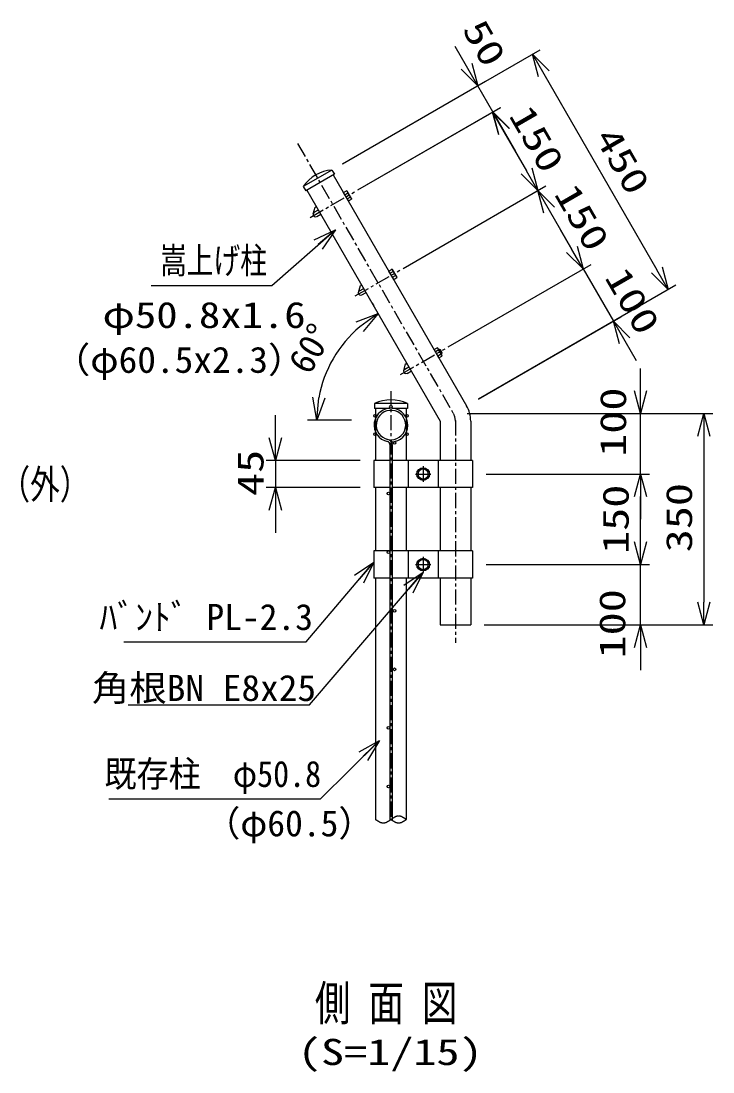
# Model space of a CAD drawing. Units: millimetres, scale not verified. Extents: x -5021 to 5021, y -4266 to 4266.
# Drawn here: x 197 to 1344, y -770 to 970 of the extents above; entities that cross this region are included whole.
import ezdxf
from ezdxf.enums import TextEntityAlignment as Align

# ---------------------------------------------------------------- set-up
doc = ezdxf.new("R2010")
doc.units = ezdxf.units.MM
doc.header["$LTSCALE"] = 20
doc.linetypes.add('USER1', pattern=[2, 1.25, -0.25, 0.25, -0.25])
for name, color, linetype, lineweight in [('0-0_net', 2, 'Continuous', 25), ('0-1_0', 7, 'Continuous', 25), ('0-3_1', 7, 'Continuous', 25), ('0-4_柱', 7, 'Continuous', 25), ('0-5_center', 2, 'USER1', 25), ('0-6_EXTCNT-L', 4, 'Continuous', 25), ('0-7_既設net', 4, 'Continuous', 25), ('0-8_band', 3, 'Continuous', 25), ('0-A_2', 7, 'Continuous', 25)]:
    doc.layers.add(name, color=color, linetype=linetype, lineweight=lineweight)
doc.styles.add('ＭＳ ゴシック', font='')
doc.styles.get('ＭＳ ゴシック').set_extended_font_data('MS Gothic')

# ---------------------------------------------------------------- blocks, each defined once
blk = doc.blocks.new('_Open30')
at = {"layer": '0-1_0', "color": 2}
blk.add_line((0, 0), (-20, 0), dxfattribs=at)
blk.add_lwpolyline([(-20, 5.36), (0, 0), (-20, -5.36)], dxfattribs=at)

msp = doc.modelspace()

# ---------------------------------------------------------------- linework, layer by layer
at = {"layer": '0-0_net', "color": 1}
for p, q in [((730.17, 733.79), (1057.56, 922.8)), ((730.17, 733.79), (967.07, 870.56)), ((755.15, 690.53), (991.6, 827.04)), ((755.17, 690.49), (992.07, 827.27)), ((830.15, 560.62), (1066.6, 697.14)), ((830.15, 560.62), (1066.6, 697.14)), ((905.18, 430.68), (1141.62, 567.19)), ((905.18, 430.68), (1141.62, 567.19)), ((954.97, 344.43), (1282.35, 533.44)), ((955.18, 344.08), (1191.62, 480.59)), ((936.19, 320.13), (1238.66, 320.13)), ((936.19, 320.12), (1343.66, 320.12)), ((967.74, 220.12), (1238.66, 220.12)), ((967.74, 220.12), (1238.66, 220.12)), ((967.74, 70.12), (1238.66, 70.12)), ((967.74, 70.12), (1238.66, 70.12)), ((964.79, -29.88), (1343.66, -29.88)), ((964.79, -29.88), (1238.66, -29.88))]:
    msp.add_line(p, q, dxfattribs=at)
at = {"layer": '0-0_net'}
for p, q in [((935.33, 895.54), (916.58, 928.01)), ((1063.32, 882.82), (1250.61, 558.42)), ((979.08, 819.77), (954.08, 863.06)), ((997.36, 787.07), (1034.86, 722.11)), ((997.83, 787.29), (1016.58, 754.81)), ((1072.36, 657.16), (1109.88, 592.17)), ((1109.88, 592.17), (1091.13, 624.64)), ((1128.63, 559.69), (1178.63, 473.09)), ((1197.38, 440.61), (1216.13, 408.14)), ((1223.66, 357.63), (1223.66, 395.13)), ((1223.66, 220.12), (1223.66, 320.13)), ((1328.66, 282.62), (1328.66, 7.62)), ((1223.66, 107.62), (1223.66, 182.62)), ((1223.66, 182.62), (1223.66, 145.12)), ((1223.66, 107.62), (1223.66, 145.12)), ((1223.66, -29.88), (1223.66, 70.12)), ((1223.66, -67.38), (1223.66, -104.88))]:
    msp.add_line(p, q, dxfattribs=at)
at = {"layer": '0-1_0', "color": 2}
for p, q in [((618.71, 280.12), (618.71, 317.62)), ((618.71, 242.62), (618.71, 197.62)), ((618.71, 160.12), (618.71, 122.62))]:
    msp.add_line(p, q, dxfattribs=at)
at = {"layer": '0-1_0', "color": 1}
for p, q in [((759.34, 242.62), (603.71, 242.62)), ((759.34, 197.62), (603.71, 197.62))]:
    msp.add_line(p, q, dxfattribs=at)
at = {"layer": '0-1_0'}
for points in [[(413.17, 532.27), (612.94, 532.27), (716.2, 622.81)], [(342.95, -317.83), (693.31, -317.83), (789.51, -222.85)]]:
    msp.add_lwpolyline(points, dxfattribs=at)
at = {"layer": '0-1_0', "color": 3}
for points in [[(367.85, -57.93), (669.52, -57.93), (780.2, 72.32)], [(375.09, -162.37), (675.26, -162.37), (861.9, 55.64)]]:
    msp.add_lwpolyline(points, dxfattribs=at)
at = {"layer": '0-3_1', "color": 4, "linetype": 'USER1'}
for p, q in [((676.15, 644.87), (750.01, 687.52)), ((751.15, 514.96), (825.02, 557.61)), ((826.16, 385.05), (900.02, 427.7))]:
    msp.add_line(p, q, dxfattribs=at)
at = {"layer": '0-3_1'}
for p, q in [((681.38, 650.8), (684.46, 662.29)), ((687.74, 661.41), (684.46, 662.29)), ((683.14, 653.53), (690.01, 657.49)), ((687.14, 646.6), (694.01, 650.56)), ((756.38, 520.89), (759.46, 532.38)), ((758.15, 523.62), (765.01, 527.58)), ((762.75, 531.5), (759.46, 532.38)), ((762.15, 516.69), (769.01, 520.65)), ((883.72, 422.91), (890.36, 426.74)), ((887.72, 415.98), (894.36, 419.81)), ((890.36, 426.74), (891.73, 426.37)), ((890.36, 426.74), (894.36, 419.81)), ((891.73, 426.37), (894.72, 421.18)), ((894.72, 421.18), (894.36, 419.81)), ((831.39, 390.98), (834.47, 402.47)), ((837.75, 401.59), (834.47, 402.47)), ((833.15, 393.71), (840.01, 397.67)), ((837.15, 386.78), (844.01, 390.74))]:
    msp.add_line(p, q, dxfattribs=at)
for centre, radius, start, end in [((685.09, 650.16), 4, 120, 300), ((760.09, 520.25), 4, 120, 300), ((835.09, 390.34), 4, 120, 300), ((891.49, 307.78), 50.8, 359.99998, 30.0003)]:
    msp.add_arc(centre, radius, start, end, dxfattribs=at)
at = {"layer": '0-4_柱'}
for p, q in [((712.42, 723.54), (664.96, 696.14)), ((716.42, 716.61), (692.69, 702.91)), ((712.42, 723.54), (716.42, 716.61)), ((714.69, 715.61), (935.49, 333.18)), ((692.69, 702.91), (668.96, 689.21)), ((664.96, 696.14), (668.96, 689.21)), ((670.69, 690.21), (891.49, 307.78)), ((837.59, 336.67), (782.79, 336.67)), ((782.79, 336.67), (782.79, 328.67)), ((837.59, 336.67), (837.59, 328.67)), ((808.39, 328.67), (782.79, 328.67)), ((784.79, 328.67), (784.79, 242.62)), ((837.59, 328.67), (811.99, 328.67)), ((835.59, 328.67), (835.59, 242.62)), ((891.49, 307.78), (891.49, 242.62)), ((942.29, 307.82), (942.29, 242.62)), ((784.79, 197.62), (784.79, 92.62)), ((835.59, 197.62), (835.59, 92.62)), ((891.49, 197.62), (891.49, 92.62)), ((942.29, 197.62), (942.29, 92.62)), ((784.79, 47.62), (784.79, -352.2)), ((835.59, 47.62), (835.59, -352.2)), ((891.49, 47.62), (891.49, -29.88)), ((942.29, 47.62), (942.29, -29.88)), ((891.49, -29.88), (942.29, -29.88))]:
    msp.add_line(p, q, dxfattribs=at)
at = {"layer": '0-4_柱', "color": 1}
for p, q in [((779.16, 502.98), (781.61, 498.75)), ((744.94, 309.1), (672.11, 309.1))]:
    msp.add_line(p, q, dxfattribs=at)
at = {"layer": '0-4_柱'}
for centre, start, end in [((716.41, 661.82), 93.70169, 146.29858), ((810.19, 281.23), 63.70169, 116.29858)]:
    msp.add_arc(centre, 61.84, start, end, dxfattribs=at)
at = {"layer": '0-4_柱', "color": 2}
msp.add_arc((891.1, 309.1), 203.99, 130.5477, 169.45225, dxfattribs=at)
at = {"layer": '0-5_center'}
for p, q in [((655.37, 767.55), (913.51, 320.44)), ((810.19, 357.54), (810.19, -352.2)), ((916.89, 308.74), (916.89, -59.55))]:
    msp.add_line(p, q, dxfattribs=at)
msp.add_arc((891.51, 307.74), 25.4, 359.99998, 30.0003, dxfattribs=at)
at = {"layer": '0-6_EXTCNT-L'}
for points in [[(835.6, -352.2), (835.09, -351.85), (834.58, -351.49), (834.07, -351.14), (833.56, -350.79), (833.06, -350.45), (832.55, -350.11), (832.04, -349.78), (831.53, -349.45), (831.02, -349.14), (830.51, -348.83), (830.01, -348.54), (829.5, -348.26), (828.99, -347.99), (828.48, -347.74), (827.97, -347.51), (827.47, -347.29), (826.96, -347.09), (826.45, -346.91), (825.94, -346.75), (825.43, -346.61), (824.93, -346.49), (824.42, -346.4), (823.91, -346.33), (823.4, -346.29), (822.89, -346.27), (822.39, -346.29), (821.88, -346.33), (821.37, -346.4), (820.86, -346.49), (820.35, -346.61), (819.85, -346.75), (819.34, -346.91), (818.83, -347.09), (818.32, -347.29), (817.81, -347.51), (817.31, -347.74), (816.8, -347.99), (816.29, -348.26), (815.78, -348.54)], [(795.97, -358.01), (795.46, -357.91), (794.95, -357.8), (794.45, -357.66), (793.94, -357.5), (793.43, -357.32), (792.92, -357.12), (792.41, -356.9), (791.91, -356.66), (791.4, -356.41), (790.89, -356.14), (790.38, -355.86), (789.87, -355.57), (789.37, -355.27), (788.86, -354.95), (788.35, -354.63), (787.84, -354.3), (787.33, -353.96), (786.83, -353.61), (786.32, -353.26), (785.81, -352.91), (785.3, -352.56), (784.79, -352.2)], [(815.78, -348.54), (815.27, -348.83), (814.77, -349.14), (814.26, -349.45), (813.75, -349.78), (813.24, -350.11), (812.73, -350.45), (812.23, -350.79), (811.72, -351.14), (811.21, -351.49), (810.7, -351.85), (810.19, -352.2), (809.69, -352.56), (809.18, -352.91), (808.67, -353.26), (808.16, -353.61), (807.65, -353.96), (807.15, -354.3), (806.64, -354.63), (806.13, -354.95), (805.62, -355.27), (805.11, -355.57), (804.61, -355.86), (804.1, -356.14), (803.59, -356.41), (803.08, -356.66), (802.57, -356.9), (802.07, -357.12), (801.56, -357.32), (801.05, -357.5), (800.54, -357.66), (800.03, -357.8), (799.53, -357.91), (799.02, -358.01), (798.51, -358.07), (798, -358.12), (797.49, -358.13), (796.99, -358.12), (796.48, -358.07), (795.97, -358.01)], [(815.78, -355.86), (815.27, -355.57), (814.77, -355.27), (814.26, -354.95), (813.75, -354.63), (813.24, -354.3), (812.73, -353.96), (812.23, -353.61), (811.72, -353.26), (811.21, -352.91), (810.7, -352.56), (810.19, -352.2)], [(835.6, -352.2), (835.09, -352.56), (834.58, -352.91), (834.07, -353.26), (833.56, -353.61), (833.06, -353.96), (832.55, -354.3), (832.04, -354.63), (831.53, -354.95), (831.02, -355.27), (830.51, -355.57), (830.01, -355.86), (829.5, -356.14), (828.99, -356.41), (828.48, -356.66), (827.97, -356.9), (827.47, -357.12), (826.96, -357.32), (826.45, -357.5), (825.94, -357.66), (825.43, -357.8), (824.93, -357.91), (824.42, -358.01), (823.91, -358.07), (823.4, -358.12), (822.89, -358.13), (822.39, -358.12), (821.88, -358.07), (821.37, -358.01), (820.86, -357.91), (820.35, -357.8), (819.85, -357.66), (819.34, -357.5), (818.83, -357.32), (818.32, -357.12), (817.81, -356.9), (817.31, -356.66), (816.8, -356.41), (816.29, -356.14), (815.78, -355.86)]]:
    msp.add_lwpolyline(points, dxfattribs=at)
at = {"layer": '0-7_既設net'}
for p, q in [((808.39, 268.88), (808.39, -353.45)), ((810.76, 276.78), (810.84, 273.18)), ((811.99, 268.88), (811.99, -353.45))]:
    msp.add_line(p, q, dxfattribs=at)
for centre in [(810.19, 331.42), (784, 316.3), (836.39, 316.3), (784, 286.05), (836.39, 286.05), (816.25, 271.53), (806.14, 187.67), (806.14, 90.67), (816.14, -6.33), (816.14, -103.33), (806.14, -200.33), (806.14, -297.33)]:
    msp.add_circle(centre, 2.25, dxfattribs=at)
for centre, radius, start, end in [((810.19, 301.17), 28, 271.32651, 258.1084), ((810.19, 301.17), 24.4, 271.32654, 258.10864), ((803.39, 268.88), 5, 0, 78.10856), ((803.39, 268.88), 8.6, 0, 78.10856)]:
    msp.add_arc(centre, radius, start, end, dxfattribs=at)
at = {"layer": '0-8_band'}
for p, q in [((781.84, 242.62), (781.84, 197.62)), ((808.39, 242.62), (781.84, 242.62)), ((945.24, 242.62), (811.99, 242.62)), ((838.54, 242.62), (838.54, 197.62)), ((863.54, 229.9), (855.03, 224.98)), ((863.54, 233.04), (863.54, 207.21)), ((863.54, 229.9), (872.06, 224.98)), ((888.54, 242.62), (888.54, 197.62)), ((945.24, 242.62), (945.24, 197.62)), ((850.63, 220.12), (876.46, 220.12)), ((855.03, 224.98), (855.03, 215.27)), ((863.54, 210.35), (855.03, 215.27)), ((863.54, 210.35), (872.06, 215.27)), ((872.06, 215.27), (872.06, 224.98)), ((808.39, 197.62), (781.84, 197.62)), ((888.54, 197.62), (811.99, 197.62)), ((945.24, 197.62), (858.54, 197.62)), ((781.84, 92.62), (781.84, 47.62)), ((808.39, 92.62), (781.84, 92.62)), ((888.54, 92.62), (811.99, 92.62)), ((838.54, 92.62), (838.54, 47.62)), ((945.24, 92.62), (858.54, 92.62)), ((888.54, 92.62), (888.54, 47.62)), ((945.24, 92.62), (945.24, 47.62)), ((850.63, 70.12), (876.46, 70.12)), ((863.54, 79.9), (855.03, 74.98)), ((855.03, 74.98), (855.03, 65.27)), ((863.54, 83.04), (863.54, 57.21)), ((863.54, 79.9), (872.06, 74.98)), ((872.06, 65.27), (872.06, 74.98)), ((863.54, 60.35), (855.03, 65.27)), ((863.54, 60.35), (872.06, 65.27)), ((808.39, 47.62), (781.84, 47.62)), ((888.54, 47.62), (811.99, 47.62)), ((945.24, 47.62), (858.54, 47.62))]:
    msp.add_line(p, q, dxfattribs=at)
for centre, radius in [((863.54, 220.12), 10.5), ((863.54, 220.12), 8.52), ((863.54, 70.12), 10.5), ((863.54, 70.12), 8.52)]:
    msp.add_circle(centre, radius, dxfattribs=at)
at = {"layer": '0-A_2'}
for p, q in [((731.66, 686.21), (736.67, 689.1)), ((739.66, 672.35), (731.66, 686.21)), ((733.66, 682.74), (738.67, 685.63)), ((737.74, 688.48), (736.67, 689.1)), ((744.67, 676.48), (737.74, 688.48)), ((737.66, 675.82), (742.67, 678.71)), ((739.66, 672.35), (744.67, 675.24)), ((744.67, 676.48), (744.67, 675.24)), ((806.67, 556.3), (811.67, 559.19)), ((812.75, 558.57), (811.67, 559.19)), ((819.67, 546.57), (812.74, 558.57)), ((814.67, 542.44), (806.67, 556.3)), ((808.67, 552.84), (813.67, 555.73)), ((812.67, 545.91), (817.67, 548.8)), ((814.67, 542.44), (819.67, 545.33)), ((819.67, 546.57), (819.67, 545.33)), ((881.67, 426.39), (886.68, 429.28)), ((889.67, 412.54), (881.67, 426.39)), ((883.67, 422.93), (888.68, 425.82)), ((887.75, 428.66), (886.68, 429.28)), ((887.67, 416), (892.68, 418.89)), ((894.68, 416.66), (887.75, 428.66)), ((889.67, 412.54), (894.68, 415.43)), ((894.68, 416.66), (894.68, 415.43))]:
    msp.add_line(p, q, dxfattribs=at)
for centre, radius, start, end in [((731.48, 684.86), 7.28, 6.44714, 30.0036), ((729.59, 676.02), 13.29, 11.61749, 46.65027), ((738.41, 672.86), 7.23, 30, 54.21434), ((806.48, 554.96), 7.28, 6.44714, 30.0036), ((804.59, 546.11), 13.29, 11.61749, 46.65027), ((813.41, 542.96), 7.23, 30, 54.21434), ((881.48, 425.05), 7.28, 6.44714, 30.0036), ((879.6, 416.2), 13.29, 11.61749, 46.65027), ((888.41, 413.05), 7.23, 30, 54.21434)]:
    msp.add_arc(centre, radius, start, end, dxfattribs=at)

# ---------------------------------------------------------------- block references
at = {"layer": '0-0_net', "xscale": 1.875, "yscale": 1.875}
for p, rotation in [((1044.57, 915.3), 120), ((954.08, 863.06), 300.00015), ((978.6, 819.54), 120.0003), ((979.08, 819.77), 120.00015), ((1053.61, 689.64), 300.0003), ((1053.61, 689.64), 120.0003), ((1128.63, 559.69), 300.0003), ((1128.63, 559.69), 300), ((1269.36, 525.94), 300), ((1178.63, 473.09), 120), ((1223.66, 320.13), 270), ((1328.66, 320.12), 90), ((1223.66, 220.12), 90), ((1223.66, 220.12), 90), ((1223.66, 70.12), 270), ((1223.66, 70.12), 270), ((1328.66, -29.88), 270), ((1223.66, -29.88), 90)]:
    msp.add_blockref('_Open30', p, dxfattribs=dict(at, rotation=rotation))
at = {"layer": '0-1_0', "xscale": 1.875, "yscale": 1.875}
for p, rotation in [((718.1, 624.43), 40.56624), ((618.71, 242.62), 270), ((618.71, 197.62), 90), ((781.84, 74.21), 49.00898), ((863.54, 57.53), 49.05443), ((791.31, -221.12), 43.89804)]:
    msp.add_blockref('_Open30', p, dxfattribs=dict(at, rotation=rotation))
at = {"layer": '0-4_柱', "xscale": 1.875, "yscale": 1.875}
for p, rotation in [((789.11, 485.76), 35.27383), ((687.11, 309.1), 264.72613)]:
    msp.add_blockref('_Open30', p, dxfattribs=dict(at, rotation=rotation))

# ---------------------------------------------------------------- texts
at = {"layer": '0-0_net', "color": 3, "style": 'ＭＳ ゴシック', "width": 1.3}
for s, rotation, p in [('50', 300, (915.96, 949.93)), ('150', 300, (993.2, 807.61)), ('450', 300, (1135.42, 771.28)), ('150', 300, (1068.21, 677.69)), ('100', 300, (1151.86, 539.43)), ('100', 90, (1212.74, 248.56)), ('150', 90, (1216.99, 87.75)), ('350', 90, (1321.99, 90.48)), ('100', 90, (1211.33, -85.37))]:
    msp.add_text(s, height=43.26, rotation=rotation, dxfattribs=at).set_placement(p, align=Align.BOTTOM_LEFT)
at = {"layer": '0-1_0', "color": 3, "style": 'ＭＳ ゴシック'}
for s, height, width, p in [('嵩上げ柱', 43.26, 0.75, (427.64, 539.16)), ('φ50.8x1.6', 43.3, 1.2, (332.31, 448.97)), ('（φ60.5x2.3）', 43.3, 1.05, (250.01, 374.67)), ('（外）', 48.09, 0.75, (163.13, 164.47)), ('角根BN E8x25', 43.3, 1.05, (314.71, -168.81)), ('既存柱\u3000φ50.8', 43.3, 0.9, (335.56, -311.16)), ('側 面 図', 57.77, 0.75, (684.18, -702.3)), ('(S=1/15)', 43.26, 1.3, (656.01, -771.66))]:
    msp.add_text(s, height=height, dxfattribs=dict(at, width=width)).set_placement(p, align=Align.BOTTOM_LEFT)
at = {"layer": '0-1_0', "color": 3, "style": 'ＭＳ ゴシック', "width": 1.3}
msp.add_text('45', height=43.26, rotation=90, dxfattribs=at).set_placement((612.04, 183.7), align=Align.BOTTOM_LEFT)
at = {"layer": '0-1_0', "color": 3, "style": 'ＭＳ ゴシック'}
for s, p in [('ﾊﾞﾝﾄﾞ PL-2.3', (327.44, -51.25)), ('（φ60.5）', (501.63, -393))]:
    msp.add_text(s, height=43.26, dxfattribs=at).set_placement(p, align=Align.BOTTOM_LEFT)
at = {"layer": '0-4_柱', "color": 3, "style": 'ＭＳ ゴシック'}
msp.add_text('60°', height=43.3, rotation=60, dxfattribs=at).set_placement((686.35, 375.78), align=Align.BOTTOM_LEFT)

doc.saveas('drawing.dxf')
